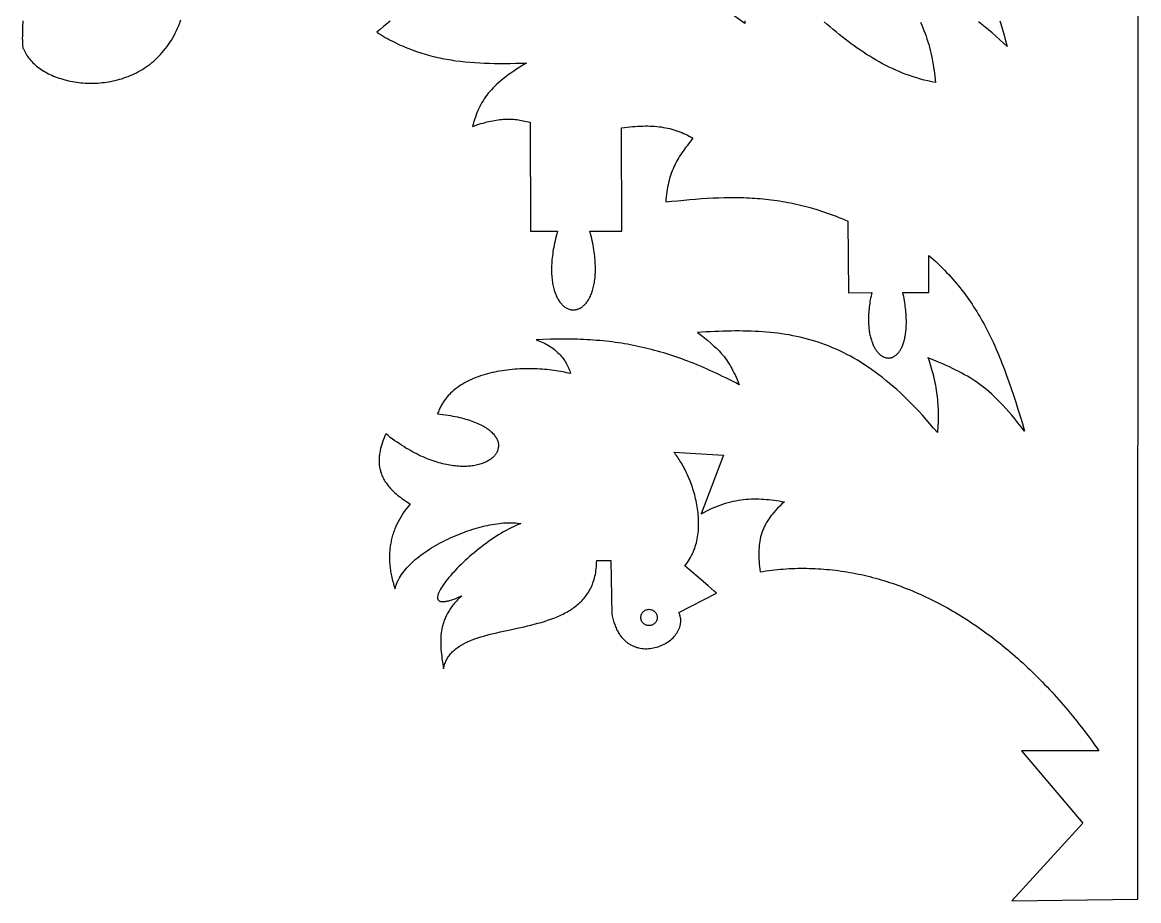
# Model space of a CAD drawing. Extents: x 2 to 372, y 3 to 246.
# Drawn here: x 199.6 to 274.7, y 4 to 63.1 of the extents above; entities that cross this region are included whole.
import ezdxf

# ---------------------------------------------------------------- set-up
doc = ezdxf.new("R2010")
doc.units = 0
doc.layers.add('Default_Layer', color=1, linetype='CONTINUOUS')
doc.layers.add('Vetor', color=1, linetype='CONTINUOUS')

msp = doc.modelspace()

# ---------------------------------------------------------------- linework, layer by layer
at = {"layer": 'Default_Layer'}
msp.add_lwpolyline([(242.325, 23.035), (242.322, 22.978), (242.314, 22.924), (242.3, 22.871), (242.282, 22.82), (242.258, 22.772), (242.231, 22.727), (242.199, 22.685), (242.164, 22.646), (242.125, 22.61), (242.082, 22.578), (242.037, 22.551), (241.989, 22.528), (241.938, 22.509), (241.886, 22.496), (241.831, 22.487), (241.775, 22.485), (241.719, 22.487), (241.664, 22.496), (241.611, 22.509), (241.561, 22.528), (241.513, 22.551), (241.467, 22.578), (241.425, 22.61), (241.386, 22.646), (241.35, 22.685), (241.319, 22.727), (241.291, 22.772), (241.268, 22.82), (241.25, 22.871), (241.236, 22.924), (241.228, 22.978), (241.225, 23.035), (241.228, 23.091), (241.236, 23.145), (241.25, 23.198), (241.268, 23.249), (241.291, 23.297), (241.319, 23.342), (241.35, 23.384), (241.386, 23.423), (241.425, 23.459), (241.467, 23.491), (241.513, 23.518), (241.561, 23.541), (241.611, 23.56), (241.664, 23.573), (241.719, 23.582), (241.775, 23.585), (241.831, 23.582), (241.886, 23.573), (241.938, 23.56), (241.989, 23.541), (242.037, 23.518), (242.082, 23.491), (242.125, 23.459), (242.164, 23.423), (242.199, 23.384), (242.231, 23.342), (242.258, 23.297), (242.282, 23.249), (242.3, 23.198), (242.314, 23.145), (242.322, 23.091), (242.325, 23.035)], close=True, dxfattribs=at)
at = {"layer": 'Vetor'}
for points in [[(224.352, 63.176), (224.235, 63.087), (224.12, 62.998), (223.892, 62.814), (223.668, 62.627), (223.447, 62.436), (223.59, 62.346), (223.734, 62.259), (223.877, 62.174), (224.021, 62.092), (224.164, 62.012), (224.308, 61.934), (224.452, 61.858), (224.596, 61.785), (224.74, 61.714), (224.885, 61.645), (225.029, 61.578), (225.174, 61.513), (225.319, 61.451), (225.464, 61.39), (225.61, 61.332), (225.756, 61.275), (225.902, 61.221), (226.048, 61.168), (226.195, 61.117), (226.343, 61.069), (226.49, 61.022), (226.638, 60.977), (226.787, 60.934), (226.936, 60.892), (227.086, 60.852), (227.236, 60.814), (227.386, 60.778), (227.538, 60.744), (227.689, 60.711), (227.842, 60.679), (227.994, 60.649), (228.148, 60.621), (228.302, 60.595), (228.457, 60.569), (228.613, 60.546), (228.769, 60.523), (229.084, 60.483), (229.402, 60.448), (229.723, 60.418), (230.047, 60.393), (230.376, 60.373), (230.707, 60.357), (231.043, 60.346), (231.383, 60.339), (231.727, 60.335), (232.076, 60.335), (232.429, 60.338), (232.787, 60.345), (233.15, 60.354), (233.518, 60.366), (233.289, 60.225), (233.071, 60.087), (232.863, 59.952), (232.665, 59.819), (232.477, 59.688), (232.298, 59.56), (232.129, 59.433), (231.968, 59.307), (231.815, 59.183), (231.671, 59.06), (231.534, 58.937), (231.405, 58.815), (231.282, 58.693), (231.167, 58.571), (231.058, 58.449), (230.955, 58.327), (230.859, 58.203), (230.767, 58.079), (230.681, 57.953), (230.6, 57.826), (230.523, 57.697), (230.45, 57.566), (230.381, 57.433), (230.316, 57.297), (230.254, 57.159), (230.195, 57.017), (230.139, 56.873), (230.085, 56.725), (230.033, 56.573), (229.982, 56.417), (229.933, 56.257), (229.885, 56.092), (230.035, 56.144), (230.181, 56.194), (230.324, 56.24), (230.464, 56.283), (230.602, 56.324), (230.736, 56.361), (230.868, 56.396), (230.998, 56.427), (231.126, 56.456), (231.251, 56.482), (231.375, 56.505), (231.496, 56.525), (231.616, 56.543), (231.735, 56.557), (231.852, 56.569), (231.968, 56.579), (232.083, 56.585), (232.197, 56.589), (232.31, 56.59), (232.422, 56.589), (232.534, 56.585), (232.645, 56.578), (232.756, 56.569), (232.868, 56.557), (232.979, 56.542), (233.09, 56.526), (233.202, 56.506), (233.314, 56.484), (233.426, 56.46), (233.54, 56.433), (233.654, 56.404), (233.77, 56.372), (233.805, 49.038), (235.612, 49.038), (235.568, 48.875), (235.526, 48.714), (235.487, 48.556), (235.451, 48.401), (235.418, 48.248), (235.387, 48.097), (235.359, 47.949), (235.334, 47.804), (235.311, 47.661), (235.291, 47.521), (235.273, 47.383), (235.257, 47.248), (235.244, 47.115), (235.234, 46.985), (235.225, 46.858), (235.219, 46.733), (235.215, 46.61), (235.214, 46.49), (235.214, 46.373), (235.216, 46.258), (235.221, 46.146), (235.227, 46.036), (235.236, 45.929), (235.246, 45.825), (235.258, 45.723), (235.272, 45.623), (235.287, 45.526), (235.305, 45.432), (235.324, 45.34), (235.344, 45.251), (235.366, 45.164), (235.39, 45.08), (235.415, 44.999), (235.442, 44.92), (235.47, 44.843), (235.499, 44.77), (235.529, 44.698), (235.561, 44.63), (235.594, 44.563), (235.628, 44.5), (235.664, 44.439), (235.7, 44.38), (235.737, 44.324), (235.776, 44.271), (235.815, 44.22), (235.855, 44.172), (235.896, 44.127), (235.938, 44.084), (235.98, 44.043), (236.024, 44.005), (236.067, 43.97), (236.112, 43.937), (236.157, 43.907), (236.202, 43.88), (236.248, 43.855), (236.295, 43.832), (236.342, 43.812), (236.389, 43.795), (236.436, 43.78), (236.484, 43.768), (236.532, 43.759), (236.58, 43.752), (236.628, 43.748), (236.676, 43.746), (236.724, 43.747), (236.773, 43.75), (236.821, 43.756), (236.869, 43.765), (236.916, 43.776), (236.964, 43.789), (237.011, 43.806), (237.058, 43.825), (237.105, 43.846), (237.151, 43.87), (237.197, 43.897), (237.242, 43.926), (237.287, 43.958), (237.331, 43.993), (237.375, 44.03), (237.418, 44.069), (237.46, 44.112), (237.502, 44.156), (237.542, 44.204), (237.582, 44.254), (237.621, 44.307), (237.659, 44.362), (237.696, 44.42), (237.732, 44.48), (237.767, 44.543), (237.8, 44.609), (237.833, 44.677), (237.864, 44.748), (237.894, 44.821), (237.923, 44.897), (237.951, 44.976), (237.977, 45.057), (238.001, 45.141), (238.024, 45.228), (238.046, 45.317), (238.066, 45.408), (238.084, 45.503), (238.101, 45.6), (238.115, 45.699), (238.129, 45.801), (238.14, 45.906), (238.149, 46.013), (238.157, 46.123), (238.163, 46.236), (238.166, 46.351), (238.168, 46.469), (238.168, 46.59), (238.165, 46.713), (238.16, 46.838), (238.153, 46.967), (238.144, 47.097), (238.132, 47.231), (238.118, 47.367), (238.102, 47.506), (238.083, 47.647), (238.062, 47.791), (238.038, 47.938), (238.012, 48.087), (237.983, 48.239), (237.951, 48.394), (237.916, 48.551), (237.879, 48.711), (237.839, 48.873), (237.796, 49.038), (239.943, 49.038), (239.924, 56.003), (240.114, 56.028), (240.3, 56.05), (240.483, 56.07), (240.663, 56.087), (240.84, 56.1), (241.013, 56.111), (241.184, 56.12), (241.352, 56.125), (241.517, 56.127), (241.679, 56.126), (241.839, 56.123), (241.996, 56.116), (242.151, 56.106), (242.303, 56.093), (242.453, 56.077), (242.601, 56.058), (242.747, 56.035), (242.89, 56.01), (243.032, 55.981), (243.172, 55.949), (243.31, 55.913), (243.446, 55.874), (243.581, 55.832), (243.714, 55.787), (243.846, 55.738), (243.976, 55.685), (244.105, 55.629), (244.233, 55.57), (244.36, 55.506), (244.486, 55.44), (244.611, 55.37), (244.735, 55.296), (244.527, 55.043), (244.428, 54.92), (244.333, 54.798), (244.242, 54.677), (244.153, 54.558), (244.068, 54.439), (243.987, 54.321), (243.908, 54.203), (243.833, 54.085), (243.761, 53.967), (243.692, 53.848), (243.626, 53.729), (243.563, 53.609), (243.503, 53.488), (243.446, 53.365), (243.392, 53.241), (243.341, 53.114), (243.292, 52.986), (243.247, 52.855), (243.204, 52.722), (243.164, 52.585), (243.126, 52.446), (243.091, 52.303), (243.059, 52.157), (243.029, 52.006), (243.002, 51.852), (242.977, 51.693), (242.954, 51.53), (242.934, 51.362), (242.916, 51.188), (242.9, 51.01), (243.311, 51.055), (243.717, 51.097), (244.119, 51.137), (244.517, 51.173), (244.911, 51.206), (245.301, 51.235), (245.689, 51.259), (246.073, 51.28), (246.455, 51.296), (246.835, 51.307), (247.213, 51.312), (247.589, 51.312), (247.776, 51.31), (247.963, 51.307), (248.15, 51.301), (248.336, 51.295), (248.522, 51.287), (248.708, 51.277), (248.894, 51.265), (249.08, 51.252), (249.265, 51.237), (249.451, 51.22), (249.636, 51.202), (249.822, 51.181), (250.007, 51.159), (250.193, 51.135), (250.379, 51.109), (250.564, 51.08), (250.75, 51.05), (250.937, 51.018), (251.123, 50.984), (251.31, 50.947), (251.497, 50.909), (251.684, 50.868), (251.872, 50.825), (252.06, 50.78), (252.249, 50.732), (252.438, 50.682), (252.628, 50.63), (252.818, 50.575), (253.009, 50.518), (253.2, 50.458), (253.392, 50.396), (253.585, 50.331), (253.778, 50.264), (253.972, 50.194), (254.167, 50.121), (254.363, 50.046), (254.56, 49.968), (254.757, 49.887), (254.956, 49.803), (255.155, 49.717), (255.193, 44.888), (256.775, 44.926), (256.745, 44.796), (256.718, 44.667), (256.693, 44.541), (256.67, 44.416), (256.65, 44.294), (256.631, 44.173), (256.614, 44.054), (256.599, 43.936), (256.586, 43.821), (256.575, 43.708), (256.566, 43.596), (256.559, 43.486), (256.553, 43.378), (256.549, 43.273), (256.547, 43.169), (256.546, 43.066), (256.548, 42.966), (256.55, 42.868), (256.555, 42.772), (256.561, 42.677), (256.568, 42.585), (256.577, 42.494), (256.587, 42.405), (256.599, 42.319), (256.612, 42.234), (256.627, 42.151), (256.643, 42.07), (256.66, 41.992), (256.678, 41.915), (256.697, 41.84), (256.718, 41.767), (256.74, 41.696), (256.763, 41.627), (256.786, 41.56), (256.811, 41.495), (256.837, 41.432), (256.864, 41.371), (256.892, 41.312), (256.921, 41.256), (256.95, 41.201), (256.981, 41.148), (257.012, 41.097), (257.044, 41.048), (257.076, 41.002), (257.11, 40.957), (257.144, 40.915), (257.178, 40.874), (257.213, 40.836), (257.249, 40.799), (257.285, 40.765), (257.322, 40.733), (257.359, 40.703), (257.397, 40.675), (257.435, 40.649), (257.473, 40.625), (257.511, 40.603), (257.55, 40.584), (257.589, 40.566), (257.629, 40.551), (257.668, 40.538), (257.708, 40.527), (257.747, 40.518), (257.787, 40.511), (257.827, 40.507), (257.867, 40.504), (257.906, 40.504), (257.946, 40.506), (257.986, 40.51), (258.025, 40.516), (258.064, 40.525), (258.103, 40.535), (258.142, 40.548), (258.18, 40.563), (258.219, 40.58), (258.257, 40.6), (258.294, 40.621), (258.331, 40.645), (258.368, 40.671), (258.404, 40.7), (258.439, 40.73), (258.474, 40.763), (258.509, 40.798), (258.543, 40.835), (258.576, 40.875), (258.608, 40.917), (258.64, 40.961), (258.671, 41.007), (258.701, 41.056), (258.73, 41.106), (258.759, 41.16), (258.786, 41.215), (258.813, 41.273), (258.839, 41.333), (258.863, 41.395), (258.887, 41.46), (258.91, 41.527), (258.931, 41.596), (258.952, 41.668), (258.971, 41.742), (258.989, 41.818), (259.005, 41.897), (259.021, 41.978), (259.035, 42.061), (259.048, 42.147), (259.059, 42.235), (259.069, 42.326), (259.078, 42.419), (259.085, 42.514), (259.09, 42.611), (259.094, 42.711), (259.097, 42.814), (259.097, 42.919), (259.097, 43.026), (259.094, 43.135), (259.09, 43.247), (259.084, 43.362), (259.076, 43.479), (259.066, 43.598), (259.055, 43.72), (259.041, 43.844), (259.026, 43.971), (259.009, 44.1), (258.989, 44.231), (258.968, 44.365), (258.945, 44.502), (258.919, 44.641), (258.891, 44.782), (258.862, 44.926), (260.615, 44.926), (260.615, 47.416), (260.775, 47.275), (260.931, 47.133), (261.084, 46.991), (261.235, 46.848), (261.383, 46.705), (261.528, 46.561), (261.67, 46.416), (261.81, 46.27), (261.947, 46.123), (262.082, 45.976), (262.214, 45.828), (262.344, 45.678), (262.471, 45.528), (262.596, 45.377), (262.719, 45.224), (262.84, 45.071), (262.958, 44.916), (263.075, 44.76), (263.189, 44.603), (263.302, 44.445), (263.412, 44.285), (263.521, 44.124), (263.627, 43.961), (263.732, 43.797), (263.836, 43.632), (263.937, 43.465), (264.037, 43.296), (264.135, 43.126), (264.232, 42.954), (264.327, 42.78), (264.421, 42.605), (264.514, 42.428), (264.605, 42.249), (264.695, 42.068), (264.783, 41.886), (264.871, 41.701), (264.957, 41.515), (265.043, 41.326), (265.127, 41.135), (265.21, 40.943), (265.293, 40.748), (265.374, 40.55), (265.455, 40.351), (265.535, 40.15), (265.693, 39.739), (265.849, 39.319), (266.002, 38.89), (266.155, 38.45), (266.305, 37.999), (266.456, 37.538), (266.606, 37.065), (266.756, 36.581), (266.906, 36.084), (267.058, 35.576), (266.831, 35.866), (266.612, 36.141), (266.398, 36.402), (266.191, 36.65), (265.988, 36.885), (265.79, 37.108), (265.597, 37.319), (265.406, 37.52), (265.219, 37.709), (265.035, 37.889), (264.852, 38.06), (264.671, 38.222), (264.491, 38.375), (264.311, 38.521), (264.131, 38.661), (263.951, 38.793), (263.769, 38.921), (263.586, 39.042), (263.4, 39.159), (263.212, 39.273), (263.021, 39.382), (262.826, 39.489), (262.626, 39.593), (262.422, 39.696), (262.212, 39.798), (261.997, 39.899), (261.775, 40), (261.546, 40.102), (261.31, 40.204), (261.066, 40.309), (260.552, 40.526), (260.604, 40.375), (260.654, 40.222), (260.703, 40.069), (260.749, 39.916), (260.793, 39.761), (260.836, 39.606), (260.876, 39.451), (260.915, 39.295), (260.951, 39.138), (260.986, 38.981), (261.018, 38.823), (261.049, 38.665), (261.077, 38.507), (261.103, 38.348), (261.127, 38.189), (261.149, 38.03), (261.168, 37.871), (261.186, 37.711), (261.201, 37.551), (261.214, 37.392), (261.225, 37.232), (261.233, 37.072), (261.239, 36.912), (261.243, 36.752), (261.245, 36.593), (261.244, 36.433), (261.24, 36.274), (261.235, 36.115), (261.227, 35.956), (261.216, 35.797), (261.204, 35.639), (261.188, 35.481), (260.933, 35.786), (260.68, 36.083), (260.427, 36.371), (260.176, 36.65), (259.927, 36.921), (259.678, 37.184), (259.431, 37.438), (259.184, 37.684), (258.939, 37.923), (258.694, 38.153), (258.45, 38.376), (258.207, 38.591), (257.965, 38.799), (257.724, 38.999), (257.483, 39.192), (257.242, 39.378), (257.002, 39.557), (256.762, 39.729), (256.523, 39.894), (256.284, 40.053), (256.045, 40.205), (255.807, 40.351), (255.568, 40.49), (255.329, 40.623), (255.09, 40.75), (254.852, 40.871), (254.613, 40.986), (254.373, 41.096), (254.134, 41.2), (253.894, 41.298), (253.653, 41.392), (253.412, 41.479), (253.17, 41.562), (252.928, 41.64), (252.685, 41.713), (252.442, 41.781), (252.197, 41.844), (251.951, 41.903), (251.705, 41.958), (251.458, 42.008), (251.209, 42.054), (250.959, 42.096), (250.708, 42.134), (250.456, 42.168), (250.202, 42.198), (249.947, 42.225), (249.691, 42.248), (249.432, 42.268), (249.173, 42.285), (248.911, 42.299), (248.648, 42.309), (248.383, 42.317), (248.116, 42.322), (247.847, 42.324), (247.577, 42.324), (247.304, 42.322), (247.029, 42.317), (246.751, 42.31), (246.472, 42.3), (246.19, 42.289), (245.906, 42.276), (245.619, 42.262), (245.038, 42.228), (245.279, 42.037), (245.508, 41.854), (245.725, 41.677), (245.931, 41.504), (246.03, 41.418), (246.126, 41.332), (246.22, 41.245), (246.312, 41.157), (246.402, 41.069), (246.49, 40.978), (246.576, 40.886), (246.66, 40.792), (246.743, 40.695), (246.823, 40.595), (246.903, 40.492), (246.98, 40.385), (247.057, 40.275), (247.132, 40.16), (247.206, 40.041), (247.28, 39.916), (247.352, 39.787), (247.423, 39.652), (247.494, 39.511), (247.564, 39.364), (247.634, 39.21), (247.703, 39.05), (247.772, 38.882), (247.841, 38.706), (247.615, 38.824), (247.391, 38.939), (247.169, 39.052), (246.949, 39.162), (246.729, 39.27), (246.512, 39.374), (246.295, 39.477), (246.08, 39.577), (245.866, 39.674), (245.653, 39.769), (245.442, 39.861), (245.231, 39.951), (245.021, 40.039), (244.813, 40.124), (244.605, 40.207), (244.398, 40.287), (244.191, 40.365), (243.986, 40.441), (243.781, 40.515), (243.576, 40.586), (243.372, 40.655), (243.169, 40.721), (242.965, 40.786), (242.763, 40.848), (242.56, 40.908), (242.357, 40.966), (242.155, 41.021), (241.953, 41.075), (241.75, 41.126), (241.548, 41.175), (241.345, 41.222), (241.142, 41.268), (240.939, 41.311), (240.736, 41.352), (240.532, 41.391), (240.328, 41.428), (240.123, 41.463), (239.918, 41.496), (239.712, 41.527), (239.506, 41.557), (239.298, 41.584), (239.09, 41.609), (238.881, 41.633), (238.671, 41.655), (238.46, 41.675), (238.248, 41.693), (238.035, 41.71), (237.821, 41.724), (237.605, 41.737), (237.388, 41.748), (237.17, 41.758), (236.95, 41.766), (236.729, 41.772), (236.506, 41.776), (236.282, 41.779), (236.056, 41.78), (235.828, 41.78), (235.598, 41.778), (235.367, 41.775), (235.133, 41.77), (234.66, 41.755), (234.179, 41.735), (234.298, 41.692), (234.414, 41.646), (234.526, 41.598), (234.636, 41.548), (234.743, 41.495), (234.847, 41.441), (234.947, 41.384), (235.045, 41.325), (235.14, 41.264), (235.232, 41.201), (235.321, 41.136), (235.406, 41.069), (235.489, 41.001), (235.569, 40.931), (235.646, 40.859), (235.72, 40.786), (235.791, 40.711), (235.859, 40.635), (235.924, 40.557), (235.986, 40.478), (236.044, 40.398), (236.1, 40.317), (236.153, 40.234), (236.203, 40.151), (236.25, 40.067), (236.294, 39.981), (236.335, 39.895), (236.373, 39.808), (236.408, 39.72), (236.44, 39.632), (236.469, 39.543), (236.495, 39.453), (236.365, 39.486), (236.231, 39.517), (236.094, 39.547), (235.954, 39.575), (235.81, 39.601), (235.665, 39.626), (235.516, 39.649), (235.365, 39.671), (235.212, 39.691), (235.056, 39.709), (234.899, 39.725), (234.74, 39.739), (234.579, 39.751), (234.416, 39.762), (234.252, 39.77), (234.086, 39.776), (233.92, 39.78), (233.752, 39.782), (233.584, 39.782), (233.415, 39.779), (233.246, 39.775), (233.076, 39.767), (232.905, 39.758), (232.735, 39.746), (232.565, 39.731), (232.395, 39.714), (232.225, 39.695), (232.056, 39.673), (231.887, 39.648), (231.72, 39.62), (231.553, 39.59), (231.387, 39.557), (231.222, 39.521), (231.059, 39.482), (230.898, 39.44), (230.738, 39.395), (230.58, 39.347), (230.424, 39.296), (230.27, 39.242), (230.118, 39.185), (229.969, 39.124), (229.822, 39.061), (229.678, 38.994), (229.537, 38.923), (229.399, 38.849), (229.264, 38.772), (229.132, 38.691), (229.004, 38.607), (228.879, 38.519), (228.758, 38.428), (228.642, 38.333), (228.529, 38.234), (228.42, 38.131), (228.316, 38.025), (228.265, 37.97), (228.216, 37.914), (228.168, 37.858), (228.121, 37.8), (228.075, 37.741), (228.03, 37.682), (227.987, 37.621), (227.945, 37.559), (227.904, 37.497), (227.865, 37.433), (227.826, 37.369), (227.79, 37.303), (227.754, 37.236), (227.72, 37.168), (227.687, 37.1), (227.656, 37.03), (227.626, 36.959), (227.597, 36.887), (227.57, 36.814), (227.545, 36.74), (227.727, 36.72), (227.904, 36.698), (228.077, 36.675), (228.245, 36.65), (228.409, 36.624), (228.569, 36.596), (228.724, 36.566), (228.874, 36.535), (229.02, 36.502), (229.162, 36.468), (229.3, 36.432), (229.433, 36.395), (229.562, 36.357), (229.687, 36.318), (229.808, 36.277), (229.924, 36.235), (230.036, 36.192), (230.145, 36.149), (230.249, 36.104), (230.349, 36.058), (230.445, 36.011), (230.537, 35.963), (230.626, 35.915), (230.71, 35.865), (230.79, 35.815), (230.867, 35.765), (230.94, 35.713), (231.009, 35.661), (231.074, 35.609), (231.136, 35.556), (231.193, 35.502), (231.248, 35.448), (231.298, 35.394), (231.345, 35.34), (231.389, 35.285), (231.428, 35.23), (231.465, 35.175), (231.497, 35.119), (231.527, 35.064), (231.553, 35.008), (231.575, 34.953), (231.595, 34.897), (231.61, 34.842), (231.623, 34.787), (231.632, 34.732), (231.638, 34.677), (231.641, 34.623), (231.641, 34.569), (231.638, 34.515), (231.631, 34.461), (231.621, 34.409), (231.609, 34.356), (231.593, 34.304), (231.574, 34.253), (231.553, 34.203), (231.528, 34.153), (231.501, 34.104), (231.47, 34.055), (231.437, 34.008), (231.401, 33.961), (231.363, 33.916), (231.321, 33.871), (231.277, 33.827), (231.23, 33.785), (231.18, 33.743), (231.128, 33.703), (231.073, 33.664), (231.016, 33.626), (230.956, 33.59), (230.894, 33.555), (230.829, 33.521), (230.762, 33.488), (230.692, 33.458), (230.62, 33.428), (230.546, 33.401), (230.469, 33.374), (230.39, 33.35), (230.309, 33.327), (230.225, 33.306), (230.14, 33.287), (230.052, 33.27), (229.962, 33.254), (229.87, 33.241), (229.776, 33.229), (229.68, 33.22), (229.581, 33.213), (229.481, 33.208), (229.379, 33.205), (229.275, 33.204), (229.169, 33.205), (229.061, 33.209), (228.952, 33.215), (228.841, 33.224), (228.727, 33.235), (228.613, 33.248), (228.496, 33.264), (228.378, 33.283), (228.258, 33.304), (228.136, 33.328), (228.013, 33.355), (227.889, 33.385), (227.763, 33.417), (227.635, 33.452), (227.506, 33.49), (227.375, 33.532), (227.243, 33.576), (227.11, 33.623), (226.976, 33.673), (226.84, 33.727), (226.703, 33.783), (226.564, 33.843), (226.424, 33.906), (226.284, 33.973), (226.142, 34.043), (225.999, 34.116), (225.854, 34.193), (225.709, 34.273), (225.563, 34.357), (225.416, 34.445), (225.267, 34.536), (225.118, 34.631), (224.968, 34.729), (224.817, 34.832), (224.666, 34.938), (224.513, 35.048), (224.36, 35.162), (224.206, 35.28), (224.051, 35.402), (223.993, 35.262), (223.937, 35.12), (223.884, 34.978), (223.833, 34.835), (223.787, 34.691), (223.744, 34.547), (223.706, 34.402), (223.674, 34.256), (223.646, 34.109), (223.635, 34.036), (223.625, 33.962), (223.617, 33.889), (223.61, 33.815), (223.606, 33.741), (223.603, 33.667), (223.602, 33.593), (223.603, 33.519), (223.606, 33.445), (223.611, 33.37), (223.618, 33.296), (223.628, 33.221), (223.639, 33.147), (223.653, 33.072), (223.67, 32.997), (223.689, 32.923), (223.71, 32.848), (223.734, 32.773), (223.76, 32.698), (223.79, 32.623), (223.822, 32.548), (223.856, 32.473), (223.894, 32.398), (223.935, 32.323), (223.978, 32.248), (224.025, 32.174), (224.075, 32.099), (224.128, 32.024), (224.184, 31.949), (224.244, 31.874), (224.307, 31.799), (224.373, 31.724), (224.443, 31.649), (224.517, 31.574), (224.594, 31.5), (224.675, 31.425), (224.759, 31.35), (224.848, 31.276), (224.94, 31.202), (225.036, 31.127), (225.136, 31.053), (225.241, 30.979), (225.349, 30.905), (225.462, 30.831), (225.578, 30.757), (225.7, 30.683), (225.582, 30.54), (225.468, 30.396), (225.359, 30.249), (225.255, 30.1), (225.155, 29.949), (225.061, 29.795), (224.971, 29.64), (224.887, 29.482), (224.808, 29.322), (224.734, 29.16), (224.665, 28.996), (224.633, 28.913), (224.603, 28.829), (224.573, 28.745), (224.545, 28.66), (224.519, 28.574), (224.494, 28.488), (224.471, 28.402), (224.449, 28.314), (224.428, 28.226), (224.409, 28.138), (224.392, 28.049), (224.376, 27.959), (224.361, 27.869), (224.348, 27.778), (224.337, 27.687), (224.328, 27.595), (224.319, 27.502), (224.313, 27.409), (224.308, 27.315), (224.305, 27.22), (224.304, 27.125), (224.304, 27.029), (224.306, 26.932), (224.309, 26.835), (224.314, 26.737), (224.321, 26.639), (224.33, 26.54), (224.341, 26.44), (224.353, 26.34), (224.367, 26.239), (224.383, 26.137), (224.4, 26.035), (224.42, 25.932), (224.441, 25.828), (224.464, 25.723), (224.489, 25.618), (224.516, 25.513), (224.545, 25.406), (224.576, 25.299), (224.608, 25.191), (224.643, 25.083), (224.679, 24.974), (224.694, 25.035), (224.711, 25.096), (224.729, 25.156), (224.75, 25.217), (224.771, 25.277), (224.795, 25.337), (224.82, 25.397), (224.847, 25.457), (224.875, 25.517), (224.905, 25.576), (224.97, 25.694), (225.041, 25.812), (225.117, 25.929), (225.199, 26.044), (225.287, 26.159), (225.38, 26.272), (225.478, 26.385), (225.581, 26.496), (225.689, 26.606), (225.801, 26.715), (225.918, 26.823), (226.039, 26.929), (226.164, 27.033), (226.293, 27.136), (226.425, 27.238), (226.561, 27.338), (226.701, 27.436), (226.843, 27.533), (226.988, 27.628), (227.137, 27.721), (227.287, 27.812), (227.441, 27.902), (227.596, 27.989), (227.754, 28.074), (227.913, 28.157), (228.074, 28.238), (228.236, 28.317), (228.4, 28.394), (228.565, 28.468), (228.731, 28.54), (228.898, 28.609), (229.065, 28.676), (229.233, 28.741), (229.401, 28.803), (229.569, 28.862), (229.737, 28.919), (229.905, 28.972), (230.072, 29.023), (230.238, 29.072), (230.404, 29.117), (230.569, 29.159), (230.732, 29.199), (230.894, 29.235), (231.055, 29.268), (231.213, 29.298), (231.37, 29.324), (231.525, 29.348), (231.677, 29.368), (231.827, 29.385), (231.974, 29.398), (232.119, 29.407), (232.26, 29.414), (232.398, 29.416), (232.533, 29.415), (232.664, 29.41), (232.792, 29.401), (232.915, 29.389), (233.035, 29.373), (233.15, 29.352), (232.986, 29.288), (232.821, 29.218), (232.654, 29.143), (232.487, 29.062), (232.318, 28.977), (232.149, 28.886), (231.979, 28.791), (231.81, 28.692), (231.64, 28.589), (231.471, 28.482), (231.303, 28.372), (231.135, 28.258), (230.968, 28.142), (230.803, 28.023), (230.639, 27.901), (230.477, 27.777), (230.316, 27.652), (230.158, 27.525), (230.002, 27.396), (229.849, 27.267), (229.699, 27.136), (229.552, 27.005), (229.408, 26.874), (229.268, 26.743), (229.131, 26.612), (228.999, 26.481), (228.87, 26.351), (228.746, 26.223), (228.627, 26.095), (228.513, 25.969), (228.404, 25.845), (228.3, 25.723), (228.202, 25.604), (228.109, 25.487), (228.023, 25.373), (227.943, 25.262), (227.87, 25.154), (227.803, 25.05), (227.743, 24.95), (227.691, 24.854), (227.646, 24.763), (227.608, 24.676), (227.578, 24.595), (227.567, 24.556), (227.557, 24.518), (227.549, 24.482), (227.544, 24.447), (227.54, 24.414), (227.539, 24.382), (227.54, 24.352), (227.544, 24.323), (227.549, 24.296), (227.557, 24.27), (227.567, 24.247), (227.579, 24.224), (227.594, 24.204), (227.611, 24.185), (227.631, 24.168), (227.653, 24.153), (227.678, 24.139), (227.705, 24.128), (227.735, 24.118), (227.767, 24.11), (227.802, 24.105), (227.839, 24.101), (227.879, 24.099), (227.922, 24.1), (227.967, 24.102), (228.016, 24.107), (228.067, 24.113), (228.121, 24.122), (228.177, 24.134), (228.237, 24.147), (228.299, 24.163), (228.364, 24.181), (228.504, 24.225), (228.655, 24.278), (228.819, 24.341), (228.995, 24.414), (229.184, 24.498), (229.105, 24.427), (229.029, 24.356), (228.955, 24.285), (228.884, 24.213), (228.816, 24.142), (228.75, 24.07), (228.687, 23.998), (228.626, 23.926), (228.568, 23.854), (228.512, 23.781), (228.459, 23.709), (228.407, 23.636), (228.359, 23.563), (228.312, 23.49), (228.268, 23.417), (228.225, 23.344), (228.185, 23.27), (228.147, 23.197), (228.111, 23.123), (228.077, 23.049), (228.045, 22.974), (228.015, 22.9), (227.987, 22.825), (227.961, 22.751), (227.936, 22.676), (227.913, 22.6), (227.892, 22.525), (227.873, 22.449), (227.855, 22.374), (227.839, 22.298), (227.824, 22.221), (227.811, 22.145), (227.789, 21.992), (227.772, 21.837), (227.761, 21.682), (227.755, 21.526), (227.753, 21.369), (227.755, 21.211), (227.761, 21.053), (227.771, 20.893), (227.784, 20.732), (227.8, 20.57), (227.818, 20.408), (227.838, 20.244), (227.885, 19.913), (227.936, 19.578), (227.956, 19.669), (227.978, 19.758), (228.004, 19.844), (228.033, 19.928), (228.065, 20.01), (228.099, 20.09), (228.137, 20.167), (228.177, 20.242), (228.22, 20.315), (228.266, 20.386), (228.315, 20.456), (228.366, 20.523), (228.42, 20.588), (228.476, 20.651), (228.535, 20.713), (228.596, 20.772), (228.66, 20.83), (228.726, 20.887), (228.794, 20.941), (228.864, 20.994), (228.937, 21.046), (229.012, 21.096), (229.088, 21.144), (229.167, 21.191), (229.248, 21.237), (229.33, 21.281), (229.414, 21.324), (229.501, 21.366), (229.589, 21.407), (229.678, 21.446), (229.769, 21.484), (229.862, 21.521), (230.053, 21.593), (230.248, 21.661), (230.45, 21.725), (230.656, 21.786), (230.867, 21.845), (231.081, 21.901), (231.3, 21.955), (231.521, 22.007), (231.745, 22.059), (231.972, 22.109), (232.431, 22.209), (232.895, 22.309), (233.36, 22.412), (233.592, 22.466), (233.822, 22.522), (234.052, 22.58), (234.28, 22.641), (234.505, 22.705), (234.729, 22.772), (234.949, 22.843), (235.165, 22.918), (235.378, 22.998), (235.483, 23.039), (235.586, 23.082), (235.689, 23.126), (235.79, 23.171), (235.89, 23.218), (235.989, 23.266), (236.086, 23.315), (236.182, 23.366), (236.277, 23.419), (236.369, 23.473), (236.461, 23.529), (236.55, 23.587), (236.638, 23.646), (236.725, 23.707), (236.809, 23.77), (236.892, 23.834), (236.972, 23.901), (237.051, 23.97), (237.128, 24.04), (237.202, 24.113), (237.275, 24.187), (237.345, 24.264), (237.414, 24.343), (237.48, 24.424), (237.543, 24.508), (237.605, 24.594), (237.663, 24.682), (237.72, 24.772), (237.774, 24.865), (237.825, 24.961), (237.874, 25.059), (237.92, 25.159), (237.963, 25.262), (238.003, 25.368), (238.041, 25.477), (238.076, 25.588), (238.108, 25.702), (238.137, 25.819), (238.162, 25.939), (238.185, 26.061), (238.205, 26.187), (238.221, 26.316), (238.234, 26.447), (238.244, 26.582), (238.25, 26.72), (238.253, 26.861), (239.21, 26.861), (239.278, 23.242), (239.296, 23.148), (239.316, 23.056), (239.337, 22.967), (239.36, 22.88), (239.383, 22.795), (239.409, 22.712), (239.435, 22.631), (239.463, 22.553), (239.492, 22.476), (239.522, 22.402), (239.553, 22.329), (239.586, 22.259), (239.619, 22.191), (239.654, 22.125), (239.69, 22.061), (239.726, 21.998), (239.764, 21.938), (239.803, 21.88), (239.843, 21.824), (239.883, 21.769), (239.925, 21.717), (239.967, 21.666), (240.011, 21.617), (240.055, 21.57), (240.1, 21.525), (240.145, 21.482), (240.192, 21.44), (240.239, 21.401), (240.286, 21.363), (240.335, 21.326), (240.384, 21.292), (240.434, 21.259), (240.484, 21.228), (240.534, 21.199), (240.586, 21.171), (240.637, 21.145), (240.69, 21.12), (240.742, 21.097), (240.795, 21.076), (240.849, 21.056), (240.903, 21.038), (240.957, 21.021), (241.011, 21.006), (241.066, 20.992), (241.176, 20.969), (241.286, 20.952), (241.398, 20.94), (241.509, 20.934), (241.621, 20.934), (241.732, 20.938), (241.843, 20.948), (241.954, 20.962), (242.063, 20.981), (242.172, 21.005), (242.279, 21.033), (242.385, 21.066), (242.489, 21.103), (242.592, 21.144), (242.692, 21.189), (242.79, 21.238), (242.885, 21.29), (242.977, 21.346), (243.067, 21.406), (243.153, 21.468), (243.236, 21.534), (243.315, 21.602), (243.39, 21.674), (243.461, 21.748), (243.528, 21.825), (243.59, 21.904), (243.647, 21.985), (243.7, 22.068), (243.747, 22.154), (243.789, 22.241), (243.825, 22.33), (243.841, 22.375), (243.855, 22.42), (243.868, 22.466), (243.879, 22.512), (243.889, 22.558), (243.897, 22.605), (243.903, 22.652), (243.908, 22.699), (243.911, 22.747), (243.913, 22.794), (243.912, 22.842), (243.91, 22.89), (243.906, 22.939), (243.9, 22.987), (243.893, 23.036), (243.883, 23.085), (243.872, 23.133), (243.859, 23.182), (243.843, 23.231), (243.826, 23.28), (243.807, 23.329), (243.785, 23.378), (246.312, 24.676), (246.168, 24.804), (245.752, 25.17), (245.087, 25.75), (244.668, 26.113), (244.195, 26.52), (244.28, 26.628), (244.361, 26.738), (244.437, 26.85), (244.508, 26.964), (244.575, 27.08), (244.638, 27.198), (244.697, 27.318), (244.751, 27.44), (244.801, 27.563), (244.848, 27.687), (244.89, 27.813), (244.928, 27.94), (244.963, 28.069), (244.994, 28.199), (245.021, 28.329), (245.045, 28.461), (245.065, 28.593), (245.081, 28.727), (245.095, 28.861), (245.105, 28.995), (245.112, 29.131), (245.115, 29.266), (245.116, 29.402), (245.114, 29.538), (245.109, 29.675), (245.101, 29.811), (245.09, 29.947), (245.077, 30.084), (245.061, 30.22), (245.042, 30.356), (245.021, 30.491), (244.998, 30.626), (244.972, 30.761), (244.944, 30.894), (244.914, 31.027), (244.882, 31.16), (244.848, 31.291), (244.812, 31.421), (244.774, 31.551), (244.734, 31.679), (244.693, 31.805), (244.65, 31.931), (244.605, 32.055), (244.559, 32.177), (244.512, 32.298), (244.463, 32.418), (244.413, 32.535), (244.362, 32.65), (244.309, 32.764), (244.256, 32.875), (244.202, 32.985), (244.147, 33.092), (244.091, 33.196), (244.034, 33.299), (243.977, 33.398), (243.919, 33.496), (243.86, 33.59), (243.801, 33.682), (243.742, 33.771), (243.683, 33.857), (243.623, 33.939), (243.563, 34.019), (243.504, 34.096), (243.444, 34.169), (246.79, 33.964), (245.288, 30.003), (245.475, 30.108), (245.66, 30.207), (245.844, 30.3), (246.027, 30.385), (246.208, 30.465), (246.389, 30.539), (246.568, 30.607), (246.745, 30.669), (246.922, 30.725), (247.098, 30.776), (247.274, 30.822), (247.448, 30.862), (247.622, 30.898), (247.795, 30.929), (247.967, 30.955), (248.139, 30.976), (248.311, 30.993), (248.482, 31.006), (248.653, 31.015), (248.824, 31.019), (248.995, 31.02), (249.165, 31.018), (249.336, 31.011), (249.507, 31.002), (249.678, 30.989), (249.85, 30.973), (250.021, 30.954), (250.194, 30.933), (250.366, 30.909), (250.539, 30.882), (250.713, 30.853), (250.888, 30.822), (250.726, 30.676), (250.575, 30.532), (250.432, 30.389), (250.299, 30.247), (250.175, 30.107), (250.06, 29.968), (250.005, 29.899), (249.953, 29.83), (249.902, 29.761), (249.854, 29.692), (249.807, 29.624), (249.763, 29.555), (249.72, 29.487), (249.68, 29.419), (249.641, 29.35), (249.604, 29.282), (249.568, 29.214), (249.535, 29.145), (249.503, 29.077), (249.473, 29.008), (249.445, 28.94), (249.418, 28.871), (249.392, 28.802), (249.369, 28.733), (249.326, 28.594), (249.289, 28.455), (249.257, 28.314), (249.231, 28.171), (249.209, 28.027), (249.193, 27.882), (249.181, 27.734), (249.173, 27.584), (249.169, 27.432), (249.169, 27.278), (249.172, 27.121), (249.178, 26.96), (249.188, 26.797), (249.2, 26.631), (249.214, 26.461), (249.23, 26.287), (249.249, 26.11), (249.445, 26.141), (249.64, 26.17), (249.836, 26.197), (250.032, 26.222), (250.228, 26.244), (250.424, 26.264), (250.619, 26.282), (250.815, 26.298), (251.01, 26.311), (251.206, 26.323), (251.401, 26.332), (251.597, 26.339), (251.792, 26.344), (251.987, 26.347), (252.183, 26.347), (252.378, 26.346), (252.573, 26.342), (252.767, 26.336), (252.962, 26.329), (253.157, 26.319), (253.351, 26.306), (253.546, 26.292), (253.74, 26.276), (253.934, 26.258), (254.128, 26.237), (254.321, 26.214), (254.515, 26.19), (254.708, 26.163), (254.902, 26.134), (255.095, 26.104), (255.287, 26.071), (255.48, 26.036), (255.672, 25.999), (255.865, 25.96), (256.057, 25.919), (256.248, 25.876), (256.44, 25.831), (256.631, 25.784), (256.822, 25.735), (257.013, 25.683), (257.204, 25.63), (257.394, 25.575), (257.584, 25.518), (257.774, 25.459), (257.963, 25.398), (258.152, 25.335), (258.341, 25.271), (258.529, 25.204), (258.718, 25.135), (258.906, 25.064), (259.093, 24.992), (259.281, 24.917), (259.467, 24.841), (259.654, 24.762), (259.84, 24.682), (260.026, 24.6), (260.212, 24.515), (260.397, 24.429), (260.582, 24.342), (260.766, 24.252), (260.95, 24.16), (261.134, 24.067), (261.317, 23.971), (261.5, 23.874), (261.682, 23.775), (261.864, 23.674), (262.046, 23.571), (262.227, 23.467), (262.408, 23.36), (262.588, 23.252), (262.768, 23.142), (262.947, 23.03), (263.126, 22.916), (263.304, 22.801), (263.482, 22.684), (263.66, 22.564), (263.837, 22.444), (264.013, 22.321), (264.189, 22.197), (264.364, 22.07), (264.539, 21.943), (264.714, 21.813), (264.888, 21.681), (265.061, 21.548), (265.234, 21.413), (265.406, 21.277), (265.578, 21.139), (265.749, 20.999), (265.919, 20.857), (266.089, 20.713), (266.259, 20.568), (266.428, 20.421), (266.596, 20.273), (266.764, 20.123), (266.931, 19.971), (267.097, 19.817), (267.263, 19.662), (267.428, 19.505), (267.592, 19.347), (267.756, 19.186), (267.92, 19.025), (268.082, 18.861), (268.244, 18.696), (268.405, 18.529), (268.566, 18.361), (268.726, 18.191), (268.885, 18.02), (269.044, 17.846), (269.202, 17.672), (269.359, 17.495), (269.515, 17.317), (269.671, 17.138), (269.826, 16.957), (269.98, 16.774), (270.134, 16.59), (270.287, 16.405), (270.439, 16.217), (270.59, 16.029), (270.741, 15.838), (270.89, 15.646), (271.039, 15.453), (271.188, 15.258), (271.335, 15.062), (271.482, 14.864), (271.628, 14.664), (271.773, 14.463), (271.917, 14.261), (272.06, 14.057), (266.853, 14.057), (270.975, 9.175), (266.202, 3.968), (274.669, 4.063), (274.669, 4.063), (274.735, 126.392)], [(199.627, 63.199), (199.608, 62.772), (199.595, 62.38), (199.592, 62.2), (199.59, 62.033), (199.591, 61.88), (199.594, 61.742), (199.6, 61.622), (199.608, 61.519), (199.62, 61.436), (199.627, 61.403), (199.635, 61.374), (199.643, 61.352), (199.653, 61.335), (199.663, 61.324), (199.668, 61.321), (199.674, 61.319), (199.711, 61.227), (199.752, 61.135), (199.798, 61.045), (199.847, 60.957), (199.901, 60.87), (199.959, 60.784), (200.02, 60.7), (200.086, 60.617), (200.155, 60.536), (200.228, 60.457), (200.304, 60.38), (200.384, 60.304), (200.467, 60.23), (200.553, 60.157), (200.643, 60.087), (200.736, 60.018), (200.832, 59.951), (200.931, 59.887), (201.032, 59.824), (201.137, 59.763), (201.244, 59.704), (201.354, 59.648), (201.466, 59.593), (201.581, 59.541), (201.697, 59.491), (201.817, 59.443), (201.938, 59.397), (202.061, 59.354), (202.187, 59.313), (202.314, 59.274), (202.443, 59.238), (202.574, 59.204), (202.706, 59.173), (202.84, 59.144), (202.975, 59.118), (203.112, 59.095), (203.25, 59.074), (203.389, 59.056), (203.529, 59.04), (203.67, 59.027), (203.812, 59.017), (203.955, 59.01), (204.099, 59.006), (204.243, 59.005), (204.388, 59.006), (204.533, 59.011), (204.679, 59.019), (204.825, 59.029), (204.971, 59.043), (205.117, 59.06), (205.263, 59.08), (205.41, 59.103), (205.556, 59.129), (205.702, 59.159), (205.847, 59.192), (205.992, 59.228), (206.137, 59.268), (206.281, 59.311), (206.424, 59.358), (206.567, 59.408), (206.708, 59.462), (206.849, 59.519), (206.989, 59.58), (207.127, 59.644), (207.265, 59.712), (207.401, 59.784), (207.536, 59.86), (207.669, 59.939), (207.8, 60.022), (207.93, 60.109), (208.059, 60.2), (208.185, 60.295), (208.309, 60.394), (208.432, 60.497), (208.552, 60.604), (208.67, 60.715), (208.786, 60.83), (208.9, 60.95), (209.011, 61.073), (209.12, 61.201), (209.225, 61.333), (209.329, 61.469), (209.429, 61.61), (209.527, 61.755), (209.621, 61.904), (209.713, 62.058), (209.801, 62.217), (209.886, 62.379), (209.968, 62.547), (210.046, 62.719), (210.121, 62.896), (210.192, 63.077), (210.26, 63.263)], [(248.227, 63.195), (248.225, 63.03), (247.125, 63.819)], [(260.046, 63.107), (260.13, 62.921), (260.209, 62.735), (260.284, 62.549), (260.355, 62.363), (260.422, 62.176), (260.485, 61.989), (260.544, 61.801), (260.6, 61.612), (260.653, 61.422), (260.702, 61.232), (260.748, 61.041), (260.79, 60.848), (260.83, 60.654), (260.867, 60.459), (260.902, 60.263), (260.934, 60.065), (260.964, 59.865), (260.991, 59.664), (261.016, 59.461), (261.039, 59.256), (261.061, 59.049), (260.802, 59.101), (260.547, 59.158), (260.296, 59.219), (260.047, 59.286), (259.802, 59.358), (259.56, 59.434), (259.32, 59.515), (259.083, 59.6), (258.849, 59.69), (258.618, 59.785), (258.389, 59.883), (258.162, 59.986), (257.938, 60.093), (257.715, 60.204), (257.495, 60.319), (257.277, 60.438), (257.06, 60.56), (256.846, 60.686), (256.633, 60.816), (256.421, 60.949), (256.211, 61.086), (256.002, 61.226), (255.795, 61.37), (255.588, 61.516), (255.383, 61.666), (255.179, 61.818), (254.975, 61.974), (254.772, 62.132), (254.57, 62.293), (254.368, 62.457), (254.167, 62.623), (253.966, 62.791), (253.766, 62.962), (253.565, 63.136)], [(265.388, 63.198), (265.448, 63.007), (265.563, 62.624), (265.673, 62.243), (265.776, 61.863), (265.874, 61.485), (265.616, 61.727), (265.364, 61.959), (265.117, 62.18), (264.875, 62.392), (264.637, 62.594), (264.404, 62.786), (264.174, 62.97), (263.947, 63.144)]]:
    msp.add_lwpolyline(points, dxfattribs=at)

doc.saveas('drawing.dxf')
